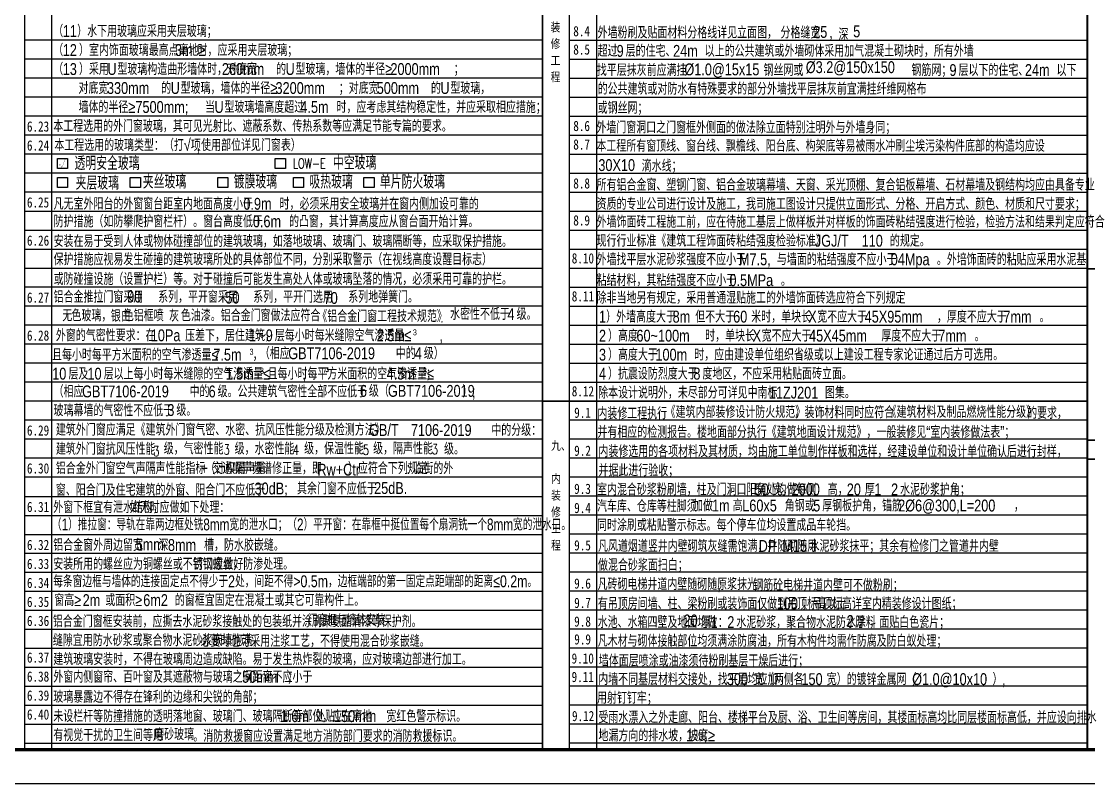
# Model space of a CAD drawing. Extents: x -446699 to 757189, y -606167 to -103070.
# Drawn here: x -428228 to -396736, y -411881 to -389394 of the extents above; entities that cross this region are included whole.
import ezdxf

# ---------------------------------------------------------------- set-up
doc = ezdxf.new("R2010")
doc.units = 0
doc.header["$LTSCALE"] = 1000
doc.header["$MEASUREMENT"] = 0
doc.linetypes.add('CONTINOUS', pattern=[0])
for name, color, linetype in [('PUB_TEXT', 7, 'Continuous'), ('PUB_TITLE', 4, 'Continuous'), ('text', 7, 'Continuous'), ('可选项', 6, 'Continuous'), ('辅助线', 8, 'CONTINOUS')]:
    doc.layers.add(name, color=color, linetype=linetype)
doc.styles.add('-黑体', font='', dxfattribs={"width": 0.8})
doc.styles.add('_HZTXT', font='txt.shx', dxfattribs={"width": 0.8, "bigfont": 'HZTXT.shx'})
doc.styles.add('_TCH_DIM', font='SIMPLEX', dxfattribs={"bigfont": 'GBCBIG'})
doc.styles.add('HZTXT', font='romane.shx', dxfattribs={"width": 0.7, "bigfont": 'hztxt.shx'})
doc.styles.get('-黑体').set_extended_font_data('SimHei')

# ---------------------------------------------------------------- blocks, each defined once
blk = doc.blocks.new('*U57')
at = {"layer": '可选项'}
blk.add_lwpolyline([(436722, 3080), (437022, 3080), (437022, 2780), (436722, 2780)], close=True, dxfattribs=at)

msp = doc.modelspace()

# ---------------------------------------------------------------- linework, layer by layer
msp.add_lwpolyline([(-363599.4, -353480.6), (-444199.4, -353480.6), (-444199.4, -410880.6), (-363599.4, -410880.6)], close=True)
at = {"layer": 'PUB_TITLE'}
msp.add_lwpolyline([(-446699.4, -411880.6), (-362599.4, -411880.6), (-362599.4, -352480.6), (-446699.4, -352480.6)], close=True, dxfattribs=at)
msp.add_lwpolyline([(-446699.4, -411880.6), (-362599.4, -411880.6), (-362599.4, -352480.6), (-446699.4, -352480.6)], close=True, dxfattribs=at)
at = {"layer": 'PUB_TITLE', "const_width": 100}
msp.add_lwpolyline([(-444199.4, -410880.6), (-363599.4, -410880.6), (-363599.4, -353480.6), (-444199.4, -353480.6)], close=True, dxfattribs=at)
msp.add_lwpolyline([(-444199.4, -410880.6), (-363599.4, -410880.6), (-363599.4, -353480.6), (-444199.4, -353480.6)], close=True, dxfattribs=at)
at = {"layer": '可选项', "const_width": 6}
msp.add_lwpolyline([(-427114.5, -393660), (-427087, -393596.4), (-427034.3, -393711.3), (-426932.7, -393454.9)], dxfattribs=at)
at = {"layer": '辅助线'}
for p, q in [((-428124.4, -410880.6), (-428124.4, -354640.6)), ((-427324.4, -410880.6), (-427324.4, -354640.6)), ((-412049.4, -410897), (-412049.4, -354657)), ((-411249.4, -410880.6), (-411249.4, -354640.6)), ((-428124.4, -389937), (-412849.4, -389937)), ((-412049.4, -389953.4), (-396774.4, -389953.4)), ((-428124.4, -390497), (-412849.4, -390497)), ((-412049.4, -390513.4), (-396774.4, -390513.4)), ((-428124.4, -391057), (-412849.4, -391057)), ((-412049.4, -391073.4), (-396774.4, -391073.4)), ((-428124.4, -391617), (-412849.4, -391617)), ((-412049.4, -391633.4), (-396774.4, -391633.4)), ((-428124.4, -392177), (-412849.4, -392177)), ((-412049.4, -392193.4), (-396774.4, -392193.4)), ((-428124.4, -392737), (-412849.4, -392737)), ((-412049.4, -392753.4), (-396774.4, -392753.4)), ((-428124.4, -393303.5), (-412849.4, -393303.5)), ((-412049.4, -393313.4), (-396774.4, -393313.4)), ((-428124.4, -393863.5), (-412849.4, -393863.5)), ((-412049.4, -393873.4), (-396774.4, -393873.4)), ((-428124.4, -394423.5), (-412849.4, -394423.5)), ((-412049.4, -394433.4), (-396774.4, -394433.4)), ((-428124.4, -394989.9), (-412849.4, -394989.9)), ((-412049.4, -394993.4), (-396774.4, -394993.4)), ((-428124.4, -395549.9), (-412849.4, -395549.9)), ((-412049.4, -395553.4), (-396774.4, -395553.4)), ((-428124.4, -396109.9), (-412849.4, -396109.9)), ((-412049.4, -396113.4), (-396774.4, -396113.4)), ((-428124.4, -396669.9), (-412849.4, -396669.9)), ((-412049.4, -396673.4), (-396774.4, -396673.4)), ((-428124.4, -397229.9), (-412849.4, -397229.9)), ((-412049.4, -397233.4), (-396774.4, -397233.4)), ((-428124.4, -397789.9), (-412849.4, -397789.9)), ((-412049.4, -397793.4), (-396774.4, -397793.4)), ((-428124.4, -398349.9), (-412849.4, -398349.9)), ((-412049.4, -398353.4), (-396774.4, -398353.4)), ((-428124.4, -398909.9), (-412849.4, -398909.9)), ((-412049.4, -398913.4), (-396774.4, -398913.4)), ((-428124.4, -399469.9), (-412849.4, -399469.9)), ((-412049.4, -399473.4), (-396774.4, -399473.4)), ((-428124.4, -400029.9), (-412849.4, -400029.9)), ((-412049.4, -400033.4), (-396774.4, -400033.4)), ((-428124.4, -400589.9), (-412849.4, -400589.9)), ((-412049.4, -400593.4), (-396774.4, -400593.4)), ((-412049.4, -400593.4), (-396774.4, -400593.4)), ((-428124.4, -401149.9), (-412849.4, -401149.9)), ((-412049.4, -401153.4), (-401599.4, -401153.4)), ((-412049.4, -401153.4), (-396774.4, -401153.4)), ((-428124.4, -401709.9), (-412849.4, -401709.9)), ((-412049.4, -401713.4), (-401599.4, -401713.4)), ((-412049.4, -401713.4), (-396774.4, -401713.4)), ((-428124.4, -402269.9), (-412849.4, -402269.9)), ((-412049.4, -402273.4), (-401599.4, -402273.4)), ((-412049.4, -402273.4), (-396774.4, -402273.4)), ((-428124.4, -402829.9), (-412849.4, -402829.9)), ((-412049.4, -402833.4), (-401599.4, -402833.4)), ((-412049.4, -402833.4), (-396774.4, -402833.4)), ((-428124.4, -403406.3), (-412849.4, -403406.3)), ((-412049.4, -403393.4), (-396774.4, -403393.4)), ((-428124.4, -403966.3), (-412849.4, -403966.3)), ((-412049.4, -403953.4), (-396774.4, -403953.4)), ((-428124.4, -404526.3), (-412849.4, -404526.3)), ((-412049.4, -404513.4), (-396774.4, -404513.4)), ((-428124.4, -405086.3), (-412849.4, -405086.3)), ((-412049.4, -405073.4), (-396774.4, -405073.4)), ((-428124.4, -405646.3), (-412849.4, -405646.3)), ((-412049.4, -405633.4), (-396774.4, -405633.4)), ((-428124.4, -406206.3), (-412849.4, -406206.3)), ((-412049.4, -406193.4), (-396774.4, -406193.4)), ((-428124.4, -406766.3), (-412849.4, -406766.3)), ((-412049.4, -406753.4), (-396774.4, -406753.4)), ((-428124.4, -407326.3), (-412849.4, -407326.3)), ((-412049.4, -407313.4), (-396774.4, -407313.4)), ((-428124.4, -407886.3), (-412849.4, -407886.3)), ((-412049.4, -407873.4), (-396774.4, -407873.4)), ((-428124.4, -408446.3), (-412849.4, -408446.3)), ((-412049.4, -408433.4), (-396774.4, -408433.4)), ((-428124.4, -409006.3), (-412849.4, -409006.3)), ((-412049.4, -408993.4), (-396774.4, -408993.4)), ((-428124.4, -409566.3), (-412849.4, -409566.3)), ((-412049.4, -409553.4), (-396774.4, -409553.4)), ((-428124.4, -410126.3), (-412849.4, -410126.3)), ((-412049.4, -410113.4), (-396774.4, -410113.4)), ((-428124.4, -410686.3), (-412849.4, -410686.3)), ((-412049.4, -410673.4), (-396774.4, -410673.4))]:
    msp.add_line(p, q, dxfattribs=at)
at = {"layer": '辅助线', "const_width": 50}
for points in [[(-412849.4, -354640.6), (-412849.4, -410880.6)], [(-396774.4, -354640.6), (-396774.4, -410880.6)], [(-396774.4, -396689.8), (-380699.4, -396689.8)], [(-412849.4, -400593.4), (-396774.4, -400593.4)], [(-396774.4, -401746.2), (-380699.4, -401746.2)], [(-396774.4, -402306.2), (-380699.4, -402306.2)]]:
    msp.add_lwpolyline(points, dxfattribs=at)

# ---------------------------------------------------------------- block references
at = {"layer": '可选项'}
for p in [(-863888.2, -396517.9), (-857459.1, -396517.9), (-863888.2, -397077.9), (-861737.2, -397077.9), (-859154.4, -397077.9), (-856920.4, -397077.9), (-854840.9, -397077.9)]:
    msp.add_blockref('*U57', p, dxfattribs=at)

# ---------------------------------------------------------------- texts
at = {"color": 4}
for s, height, style, width, p in [('25', 350, 'HZTXT', 0.8, (-404865, -389881.5)), ('5', 350, 'HZTXT', 0.8, (-403683.6, -389864.7)), ('%%c1.0@15x15', 350, 'HZTXT', 0.8, (-408663.6, -390986.4)), ('%%c3.2@150x150', 350, 'HZTXT', 0.8, (-405081.8, -390920.9)), ('30X10', 350, 'HZTXT', 0.8, (-411203, -393808.8)), ('90', 350, 'HZTXT', 0.8, (-425104.6, -397688.6)), ('50', 350, 'HZTXT', 0.8, (-422207, -397718.8)), ('70', 350, 'HZTXT', 0.8, (-419308, -397728.7)), ('无', 350, 'HZTXT', 0.8, (-427019.2, -398243.8)), ('银白', 350, 'HZTXT', 0.8, (-425588.7, -398255.8)), ('灰', 350, 'HZTXT', 0.8, (-423868.4, -398253.4)), ('4', 350, 'HZTXT', 0.8, (-413884.1, -398205.7)), ('（相应', 350, 'HZTXT', 0.8, (-421192.7, -399360.5)), ('GBT7106-2019', 350, 'HZTXT', 0.8, (-420352.7, -399360.5)), ('中的', 350, 'HZTXT', 0.8, (-417179.3, -399360.5)), ('级）', 350, 'HZTXT', 0.8, (-416352.7, -399360.5)), ('4', 350, 'HZTXT', 0.8, (-416619.3, -399360.5)), ('（相应', 350, 'HZTXT', 0.8, (-427276.7, -400485.8)), ('GBT7106-2019', 350, 'HZTXT', 0.8, (-426436.7, -400485.8)), ('中的', 350, 'HZTXT', 0.8, (-423263.4, -400485.8)), ('6', 350, 'HZTXT', 0.8, (-422703.4, -400485.8)), ('级。公共建筑气密性全部不应低于', 350, 'HZTXT', 0.8, (-422436.7, -400485.8)), ('6', 350, 'HZTXT', 0.8, (-418238.4, -400469.6)), ('级（', 350, 'HZTXT', 0.8, (-417971.7, -400469.6)), ('GBT7106-2019', 350, 'HZTXT', 0.8, (-417411.7, -400469.6)), ('）', 350, 'HZTXT', 0.8, (-415212.5, -400485.8)), (';', 350, 'HZTXT', 0.8, (-414932.5, -400485.8)), ('玻璃幕墙的气密性不应低于', 350, 'HZTXT', 0.8, (-427276.7, -401045.8)), ('3', 350, 'HZTXT', 0.8, (-423919.7, -401033.6)), ('级。', 350, 'HZTXT', 0.8, (-423653.1, -401033.6)), ('《建筑内部装修设计防火规范》', 350, 'HZTXT', 0.8, (-409217.7, -401092.5)), ('《建筑材料及制品燃烧性能分级》', 350, 'HZTXT', 0.8, (-402696.7, -401090.4)), ('3', 297.5, '_TCH_DIM', 0.705882, (-424331.3, -402223.3)), ('3', 297.5, '_TCH_DIM', 0.705882, (-422256.8, -402174.7)), ('4', 297.5, '_TCH_DIM', 0.705882, (-420213.1, -402184.9)), ('5', 297.5, '_TCH_DIM', 0.705882, (-418149.5, -402184.9)), ('3', 297.5, '_TCH_DIM', 0.705882, (-416116.4, -402166)), ('加做', 350, 'HZTXT', 0.8, (-408410.1, -403851.6)), ('1m', 350, 'HZTXT', 0.8, (-407850.1, -403851.6)), ('高', 350, 'HZTXT', 0.8, (-407236.8, -403851.6)), ('L60x5', 350, 'HZTXT', 0.8, (-406956.8, -403851.6)), ('角钢或', 350, 'HZTXT', 0.8, (-405703.4, -403851.6)), ('5', 350, 'HZTXT', 0.8, (-404863.4, -403851.6)), ('厚钢板护角，锚筋', 350, 'HZTXT', 0.8, (-404596.8, -403851.6)), ('2%%C6@300,L=200', 350, 'HZTXT', 0.8, (-402356.8, -403851.6)), ('，', 350, 'HZTXT', 0.8, (-398943.4, -403851.6)), ('20', 350, 'HZTXT', 0.8, (-408687.7, -407241.6)), ('2', 350, 'HZTXT', 0.8, (-403876, -407257.6)), ('磨砂玻璃', 350, 'HZTXT', 0.8, (-424308.6, -410599.4))]:
    msp.add_text(s, height=height, dxfattribs=dict(at, style=style, width=width)).set_placement(p)
at = {"layer": 'PUB_TEXT', "style": 'HZTXT'}
for s, height, width, p in [('（', 350, 0.8, (-427287, -389855.8)), ('11', 350, 0.8, (-427007, -389855.8)), ('）水下用玻璃应采用夹层玻璃；', 350, 0.8, (-426580.3, -389855.8)), ('外墙粉刷及贴面材料分格线详见立面图， 分格缝宽 ', 350, 0.8, (-411223.7, -389899.1)), ('，深', 350, 0.8, (-404411.9, -389953.4)), ('（', 350, 0.8, (-427287, -390415.8)), ('12', 350, 0.8, (-427007, -390415.8)), ('）室内饰面玻璃最高点离地≥', 350, 0.8, (-426527, -390415.8)), ('3m', 350, 0.8, (-423694.7, -390415.8)), ('时，应采用夹层玻璃；', 350, 0.8, (-423028.1, -390415.8)), ('超过', 350, 0.8, (-411223.7, -390439.3)), ('9', 350, 0.8, (-410663.7, -390439.3)), ('层的住宅、', 350, 0.8, (-410397, -390439.3)), ('24m', 350, 0.8, (-408997, -390439.3)), ('以上的公共建筑或外墙砌体采用加气混凝土砌块时，所有外墙', 350, 0.8, (-408063.7, -390439.3)), ('（', 350, 0.8, (-427287, -390975.8)), ('13', 350, 0.8, (-427007, -390975.8)), ('）采用', 350, 0.8, (-426527, -390975.8)), ('U', 350, 0.8, (-425687, -390975.8)), ('型玻璃构造曲形墙体时，对底宽', 350, 0.8, (-425393.6, -390975.8)), ('260mm', 350, 0.8, (-422311.6, -390975.8)), ('的', 350, 0.8, (-420711.6, -390975.8)), ('U', 350, 0.8, (-420431.6, -390975.8)), ('型玻璃，墙体的半径≥', 350, 0.8, (-420138.3, -390975.8)), ('2000mm', 350, 0.8, (-417338.3, -390975.8)), ('；', 350, 0.8, (-415471.6, -390975.8)), ('找平层抹灰前应满挂', 350, 0.8, (-411246.8, -391004.9)), ('钢丝网或', 350, 0.8, (-406328.1, -391004.9)), ('钢筋网；', 350, 0.8, (-401962.7, -391004.9)), ('9', 350, 0.8, (-400842.7, -391004.9)), ('层以下的住宅、', 350, 0.8, (-400576, -391004.9)), ('24m', 350, 0.8, (-398616, -391004.9)), ('以下', 350, 0.8, (-397682.7, -391004.9)), ('对底宽', 350, 0.8, (-426541.8, -391535.8)), ('330mm', 350, 0.8, (-425701.8, -391535.8)), ('的', 350, 0.8, (-424101.8, -391535.8)), ('U', 350, 0.8, (-423821.8, -391535.8)), ('型玻璃，墙体的半径≥', 350, 0.8, (-423528.5, -391535.8)), ('3200mm', 350, 0.8, (-420728.5, -391535.8)), ('；对底宽', 350, 0.8, (-418861.8, -391535.8)), ('500mm', 350, 0.8, (-417741.8, -391535.8)), ('的', 350, 0.8, (-416141.8, -391535.8)), ('U', 350, 0.8, (-415861.8, -391535.8)), ('型玻璃，', 350, 0.8, (-415568.5, -391535.8)), ('的公共建筑或对防水有特殊要求的部分外墙找平层抹灰前宜满挂纤维网格布', 350, 0.8, (-411223.7, -391559.3)), ('墙体的半径≥', 350, 0.8, (-426541.8, -392095.8)), ('7500mm;', 350, 0.8, (-424861.8, -392095.8)), ('当', 350, 0.8, (-422808.5, -392095.8)), ('U', 350, 0.8, (-422528.5, -392095.8)), ('型玻璃墙高度超过', 350, 0.8, (-422235.1, -392095.8)), ('4.5m', 350, 0.8, (-419995.1, -392095.8)), ('时，应考虑其结构稳定性，并应采取相应措施；', 350, 0.8, (-418928.5, -392095.8)), ('或钢丝网；', 350, 0.8, (-411223.7, -392119.3)), ('本工程选用的外门窗玻璃，其可见光射比、遮蔽系数、传热系数等应满足节能专篇的要求。', 350, 0.8, (-427287, -392655.8)), ('外墙门窗洞口之门窗框外侧面的做法除立面特别注明外与外墙身同；', 350, 0.8, (-411260.7, -392695.4)), ('本工程选用的玻璃类型：（打√项', 350, 0.8, (-427256.1, -393218.9)), ('使用部位详见门窗表）', 350, 0.8, (-422922.8, -393218.9)), ('本工程所有窗顶线、窗台线、飘檐线、阳台底、构架底等易被雨水冲刷尘埃污染构件底部的构造均应设', 350, 0.8, (-411260.7, -393241.2)), (',', 350, 0.8, (-423056.1, -393218.9)), ('滴水线；', 350, 0.8, (-409922.4, -393829.4)), ('所有铝合金窗、塑钢门窗、铝合金玻璃幕墙、天窗、采光顶棚、复合铝板幕墙、石材幕墙及钢结构均应由具备专业', 350, 0.8, (-411254.7, -394389.6)), ('凡无室外阳台的外窗窗台距室内地面高度小于', 350, 0.8, (-427276.1, -394949.9)), ('0.9m', 350, 0.8, (-421676.1, -394949.9)), ('时，必须采用安全玻璃并在窗内侧加设可靠的', 350, 0.8, (-420609.4, -394949.9)), ('资质的专业公司进行设计及施工，我司施工图设计只提供立面形式、分格、开启方式、颜色、材质和尺寸要求；', 350, 0.8, (-411254.7, -394952.6)), ('防护措施（如防攀爬护窗栏杆）。窗台高度低于', 350, 0.8, (-427276.1, -395468.9)), ('0.6m', 350, 0.8, (-421396.1, -395468.9)), ('的凸窗，其计算高度应从窗台面开始计算。', 350, 0.8, (-420329.4, -395468.9)), ('外墙饰面砖工程施工前，应在待施工基层上做样板并对样板的饰面砖粘结强度进行检验，检验方法和结果判定应符合', 350, 0.8, (-411254.7, -395480.7)), ('安装在易于受到人体或物体碰撞部位的建筑玻璃，如落地玻璃、玻璃门、玻璃隔断等，应采取保护措施。', 350, 0.8, (-427276.1, -396054.1)), ('现行行业标准《建筑工程饰面砖粘结强度检验标准》', 350, 0.8, (-411254.7, -396040.6)), ('JGJ/T', 350, 0.8, (-404814.7, -396040.6)), ('110', 350, 0.8, (-403433.6, -396040.6)), ('的规定。', 350, 0.8, (-402599.2, -396040.6)), ('保护措施应视易发生碰撞的建筑玻璃所处的具体部位不同，分别采取警示（在视线高度设醒目标志）', 350, 0.8, (-427276.1, -396588.5)), ('外墙找平层水泥砂浆强度不应小于', 350, 0.8, (-411254.7, -396588.6)), ('M7.5,', 350, 0.8, (-407054.7, -396588.6)), ('与墙面的粘结强度不应小于', 350, 0.8, (-405934.7, -396588.6)), ('04Mpa', 350, 0.8, (-402574.7, -396588.6)), ('。外培饰面砖的粘贴应采用水泥基', 350, 0.8, (-401214.7, -396588.6)), ('或防碰撞设施（设置护栏）等。对于碰撞后可能发生高处人体或玻璃坠落的情况，必须采用可靠的护栏。', 350, 0.8, (-427276.1, -397168.5)), ('粘结材料，其粘结强度不应小于', 350, 0.8, (-411254.7, -397203.7)), ('0.5MPa', 350, 0.8, (-407334.7, -397203.7)), ('。', 350, 0.8, (-405814.7, -397203.7)), ('铝合金推拉门窗采用', 350, 0.8, (-427276.1, -397695.7)), ('系列，平开窗采用', 350, 0.8, (-424191.7, -397695.7)), ('系列，平开门选用', 350, 0.8, (-421387.2, -397695.7)), ('系列地弹簧门。', 350, 0.8, (-418582.8, -397695.7)), ('除非当地另有规定，采用普通湿贴施工的外墙饰面砖选应符合下列规定', 350, 0.8, (-411254.7, -397720.7)), (':', 350, 0.8, (-402574.7, -397720.7)), ('色玻璃，', 350, 0.8, (-426748.5, -398243)), ('色铝框喷', 350, 0.8, (-425205.2, -398243)), ('色油漆。铝合金门窗做法应符合', 350, 0.8, (-423520.8, -398243)), ('水密性不低于', 350, 0.8, (-415577, -398202.2)), ('级。', 350, 0.8, (-413614.7, -398202.2)), ('1', 350, 0.8, (-411184.8, -398280.7)), ('）外墙高度大于', 350, 0.8, (-410971.5, -398280.7)), ('8m', 350, 0.8, (-409011.5, -398280.7)), ('但不大于', 350, 0.8, (-408344.8, -398280.7)), ('60', 350, 0.8, (-407224.8, -398280.7)), ('米时，单块长', 350, 0.8, (-406691.5, -398280.7)), ('X', 350, 0.8, (-405011.5, -398280.7)), ('宽不应大于', 350, 0.8, (-404744.8, -398280.7)), ('45X95mm', 350, 0.8, (-403344.8, -398280.7)), ('，厚度不应大于', 350, 0.8, (-401211.5, -398280.7)), ('7mm', 350, 0.8, (-399251.5, -398280.7)), ('。', 350, 0.8, (-398184.8, -398280.7)), ('外窗的气密性要求：在', 350, 0.8, (-427208.8, -398830.8)), ('10Pa', 350, 0.8, (-424408.8, -398830.8)), ('压差下，居住建筑，', 350, 0.8, (-423395.5, -398830.8)), ('1', 350, 0.8, (-421510, -398830.8)), ('～', 350, 0.8, (-421296.7, -398830.8)), ('9', 350, 0.8, (-421016.7, -398830.8)), ('层每小时每米缝隙空气渗透量≤', 350, 0.8, (-420750, -398830.8)), ('2.5m', 350, 0.8, (-417743.5, -398830.8)), ('3', 175, 0.8, (-416676.9, -398655.8)), ('2', 350, 0.8, (-411184.8, -398840.7)), ('）高度', 350, 0.8, (-410918.2, -398840.7)), ('60~100m', 350, 0.8, (-410078.2, -398840.7)), ('时，单块长', 350, 0.8, (-408051.5, -398840.7)), ('X', 350, 0.8, (-406651.5, -398840.7)), ('宽不应大于', 350, 0.8, (-406384.8, -398840.7)), ('45X45mm', 350, 0.8, (-404984.8, -398840.7)), ('厚度不应大于', 350, 0.8, (-402851.5, -398840.7)), ('7mm', 350, 0.8, (-401171.5, -398840.7)), (',', 350, 0.8, (-415892.1, -398830.8)), ('）高度大于', 350, 0.8, (-410918.2, -399400.7)), ('。', 350, 0.8, (-400104.8, -398840.7)), ('且每小时每平方米面积的空气渗透量≤', 350, 0.8, (-427323, -399402.6)), ('7.5m', 350, 0.8, (-422563, -399402.6)), ('3', 175, 0.8, (-421496.4, -399227.6)), ('，', 350, 0.8, (-421403, -399402.6)), ('3', 350, 0.8, (-411184.8, -399400.7)), ('100m', 350, 0.8, (-409518.2, -399400.7)), ('时，应由建设单位组织省级或以上建设工程专家论证通过后方可选用。', 350, 0.8, (-408371.5, -399400.7)), ('10', 350, 0.8, (-427317.5, -399962.6)), ('层及', 350, 0.8, (-426837.5, -399962.6)), ('10', 350, 0.8, (-426277.5, -399962.6)), ('层以上每小时每米缝隙的空气渗透量≤', 350, 0.8, (-425797.5, -399962.6)), ('1.5m', 350, 0.8, (-422201.6, -399962.6)), ('3', 175, 0.8, (-421188.3, -399787.6)), ('且每小时每平方米面积的空气渗透量≤', 350, 0.8, (-420961.6, -399962.6)), ('4.5m', 350, 0.8, (-417447.7, -399962.6)), ('3', 175, 0.8, (-416381.1, -399787.6)), ('4', 350, 0.8, (-411184.8, -399960.7)), ('）抗震设防烈度大于', 350, 0.8, (-410918.2, -399960.7)), ('8', 350, 0.8, (-408398.2, -399960.7)), ('度地区，不应采用粘贴面砖立面。', 350, 0.8, (-408131.5, -399960.7)), (',', 350, 0.8, (-419930.8, -399962.6)), ('；', 350, 0.8, (-416287.7, -399962.6)), ('除本设计说明外，未尽部分可详见中南标', 350, 0.8, (-411209.4, -400520.7)), ('11ZJ201', 350, 0.8, (-406169.4, -400520.7)), ('图集。', 350, 0.8, (-404516.1, -400520.7)), ('内装修工程执行', 350, 0.8, (-411230.7, -401131.6)), ('，装饰材料同时应符合', 350, 0.8, (-405413.9, -401100.9)), ('的要求，', 350, 0.8, (-398551.2, -401120.6)), ('建筑外门窗应满足《建筑外门窗气密、水密、抗风压性能分级及检测方法》', 350, 0.8, (-427208.8, -401614)), ('GB/T', 350, 0.8, (-417968.7, -401624.5)), ('7106-2019', 350, 0.8, (-416734.3, -401624.5)), ('中的分级：', 350, 0.8, (-414361, -401624.5)), ('并有相应的检测报告。楼地面部分执行《建筑地面设计规范》，一般装修见“室内装修做法表”；', 350, 0.8, (-411230.7, -401682.1)), ('建筑外门窗抗风压性能', 350, 0.8, (-427208.8, -402180.5)), ('级，气密性能', 350, 0.8, (-424027.3, -402168.2)), ('级，水密性能', 350, 0.8, (-421934.4, -402172.3)), ('级，保温性能', 350, 0.8, (-419884, -402165.7)), ('级，隔声性能', 350, 0.8, (-417848.8, -402165.7)), ('级。', 350, 0.8, (-415755.3, -402178.9)), ('内装修选用的各项材料及其材质，均由施工单位制作样板和选样，经建设单位和设计单位确认后进行封样，', 350, 0.8, (-411200.3, -402252.4)), ('铝合金外门窗空气声隔声性能指标（计权隔声量', 350, 0.8, (-427208.8, -402750.8)), ('+', 350, 0.8, (-422939.1, -402750.8)), ('交通噪声频谱修正量，即', 350, 0.8, (-422592.4, -402750.8)), ('Rw+Ctr', 350, 0.8, (-419493.6, -402792.1)), ('）应符合下列规定', 350, 0.8, (-418590.1, -402750.8)), ('临街的外', 350, 0.8, (-416660.2, -402750.8)), ('并据此进行验收；', 350, 0.8, (-411200.3, -402813.7)), (':', 350, 0.8, (-416860.2, -402750.8)), ('窗、阳合门及住宅建筑的外窗、阳合门不应低于', 350, 0.8, (-427208.8, -403390.4)), ('30dB;', 350, 0.8, (-421347.1, -403349.4)), ('其余门窗不应低于', 350, 0.8, (-420093.8, -403349.4)), ('25dB.', 350, 0.8, (-417819.2, -403336.3)), ('室内混合砂浆粉刷墙，柱及门洞口阳角处均做每侧', 350, 0.8, (-411241.3, -403376.1)), ('50', 350, 0.8, (-406593, -403376.1)), ('宽，', 350, 0.8, (-406059.7, -403376.1)), ('2000', 350, 0.8, (-405499.7, -403376.1)), ('高，', 350, 0.8, (-404433, -403376.1)), ('20', 350, 0.8, (-403873, -403376.1)), ('厚', 350, 0.8, (-403339.7, -403376.1)), ('1', 350, 0.8, (-403059.7, -403376.1)), ('2', 350, 0.8, (-402566.4, -403376.1)), ('水泥砂浆护角；', 350, 0.8, (-402299.7, -403376.1)), ('：', 350, 0.8, (-401334.6, -403376.1)), ('外窗下框宜有泄水结构，', 350, 0.8, (-427286.9, -403900.1)), ('如无时应做如下处理：', 350, 0.8, (-425031.4, -403900.1)), ('汽车库、仓库等柱脚须', 350, 0.8, (-411241.3, -403865.7)), ('（1）推拉窗：导轨在靠两边框处铣8mm宽的泄水口；（2）平开窗：在靠框中挺位置每个扇洞铣一个8mm宽的泄水口。  ', 350, 0.74, (-427324.4, -404410.2)), ('同时涂刷或粘贴警示标志。每个停车位均设置成品车轮挡。', 350, 0.8, (-411241.3, -404425.9)), ('铝合金窗外周边留宽', 350, 0.8, (-427286.9, -405015.7)), ('5mm', 350, 0.8, (-424855.2, -404999.1)), ('深', 350, 0.8, (-424183.2, -405015.7)), ('8mm', 350, 0.8, (-423903.2, -405015.7)), ('槽，防水胶嵌缝。', 350, 0.8, (-422836.5, -405015.7)), ('凡风道烟道竖井内壁砌筑灰缝需饱满，并随砌随用', 350, 0.8, (-411213.3, -405044.1)), ('水泥砂浆抹平；其余有检修门之管道井内壁', 350, 0.8, (-404971.9, -405044.1)), ('DP', 350, 0.8, (-406473, -405044.1)), ('M15', 350, 0.8, (-405771.9, -405044.1)), ('安装所用的螺丝应为铜螺丝或不锈钢螺丝，', 350, 0.8, (-427286.9, -405575.7)), ('钉口应做好防渗处理。', 350, 0.8, (-423148.8, -405575.7)), ('做混合砂浆面扫白；', 350, 0.8, (-411213.3, -405604.1)), ('每条窗边框与墙体的连接固定点不得少于2处，间距不得>0.5m，边框端部的第一固定点距端部的距离≤0.2m。', 350, 0.78, (-427286.9, -406086.1)), ('凡砖砌电梯井道内壁随砌随原浆抹光', 350, 0.8, (-411225.3, -406169.5)), ('钢筋砼电梯井道内壁可不做粉刷；', 350, 0.8, (-406631.5, -406198.3)), (',', 350, 0.8, (-407691.7, -406169.5)), ('窗高≥', 350, 0.8, (-427258.3, -406642.2)), ('2m', 350, 0.8, (-426418.3, -406642.2)), ('或面积≥', 350, 0.8, (-425751.7, -406642.2)), ('6m2', 350, 0.8, (-424631.7, -406642.2)), ('的窗框宜固定在混凝土或其它可靠构件上。', 350, 0.8, (-423698.3, -406642.2)), ('有吊顶房间墙、柱、梁粉刷或装饰面仅做到吊顶标高以上', 350, 0.8, (-411218.3, -406741.6)), ('100', 350, 0.8, (-405936.9, -406741.6)), ('，吊顶标高详室内精装修设计图纸；', 350, 0.8, (-405190.3, -406741.6)), ('铝合金门窗框安装前，应撕去水泥砂浆接触处的包装纸并涂刷聚氨酯清漆等保护剂。', 350, 0.8, (-427296.9, -407265.8)), ('水池、水箱四壁及地面均做', 350, 0.8, (-411222.3, -407290.5)), ('厚', 350, 0.8, (-408170.9, -407290.5)), ('1', 350, 0.8, (-407890.9, -407290.5)), ('：', 350, 0.8, (-407677.6, -407290.5)), ('2', 350, 0.8, (-407397.6, -407290.5)), ('水泥砂浆，聚合物水泥防水涂料', 350, 0.8, (-407130.9, -407290.5)), ('厚', 350, 0.8, (-403627.2, -407290.5)), ('，面贴白色瓷片；', 350, 0.8, (-403206.1, -407290.5)), ('缝隙宜用防水砂浆或聚合物水泥砂浆嵌填饱满，', 350, 0.8, (-427296.9, -407825.8)), ('必要时也可采用注浆工艺，不得使用混合砂浆嵌缝。', 350, 0.8, (-422941.7, -407846.7)), ('凡木材与砌体接触部位均须满涂防腐油，所有木构件均需作防腐及防白蚁处理；', 350, 0.8, (-411222.3, -407843.1)), ('建筑玻璃安装时，不得在玻璃周边造成缺陷。易于发生热炸裂的玻璃，应对玻璃边部进行加工。', 350, 0.8, (-427284.9, -408384.1)), ('墙体面层喷涂或油漆须待粉刷基层干燥后进行；', 350, 0.8, (-411188.3, -408426.5)), ('外窗内侧窗帘、百叶窗及其遮蔽物与玻璃之间距离不应小于', 350, 0.8, (-427284.9, -408904.9)), ('50mm', 350, 0.8, (-421713.1, -408904.9)), ('；', 350, 0.8, (-420379.8, -408904.9)), ('内墙不同基层材料交接处，找平层均应加', 350, 0.8, (-411207.3, -408972.5)), ('300', 350, 0.8, (-407410.7, -408972.5)), ('宽（两侧各', 350, 0.8, (-406610.7, -408972.5)), ('150', 350, 0.8, (-405210.7, -408972.5)), ('宽）的镀锌金属网（', 350, 0.8, (-404464.1, -408972.5)), ('%%c1.0@10x10', 350, 0.8, (-401944.1, -408972.5)), ('）', 350, 0.8, (-399570.7, -408972.5)), (',', 350, 0.8, (-399290.7, -408972.5)), ('玻璃暴露边不得存在锋利的边缘和尖锐的角部；', 350, 0.8, (-427284.9, -409494.9)), ('用射钉钉牢；', 350, 0.8, (-411241.3, -409525.5)), ('未设栏杆等防撞措施的透明落地窗、玻璃门、玻璃隔断等部位，应在离地', 350, 0.8, (-427284.9, -410064.1)), ('1.6m', 350, 0.8, (-420576.5, -410064.1)), ('处贴', 350, 0.8, (-419563.1, -410064.1)), ('150mm', 350, 0.8, (-419003.1, -410064.1)), ('宽红色警示标识。', 350, 0.8, (-417456.5, -410064.1)), ('受雨水漂入之外走廊、阳台、楼梯平台及厨、浴、卫生间等房间，其楼面标高均比同层楼面标高低，并应设向排水', 350, 0.8, (-411199.9, -410099)), ('有视觉干扰的卫生间等用', 350, 0.8, (-427284.9, -410624.1)), ('。消防救援窗应设置满足地方消防部门要求的消防救援标识。', 350, 0.8, (-423153.7, -410649.1)), ('地漏方向的排水坡，坡度≥', 350, 0.8, (-411199.9, -410633.6)), ('1', 350, 0.8, (-408612, -410633.6)), ('％；', 350, 0.8, (-408398.7, -410633.6))]:
    msp.add_text(s, height=height, dxfattribs=dict(at, width=width)).set_placement(p)
at = {"layer": 'text', "width": 0.8}
for s, height, style, p in [('装', 262.9, '-黑体', (-412611.9, -389695.5)), ('8.4', 301.69, '-黑体', (-411943.2, -389833.4)), ('修', 262.9, '-黑体', (-412611.9, -390185.5)), ('8.5', 301.69, '-黑体', (-411943.2, -390373.6)), ('工', 262.9, '-黑体', (-412611.9, -390675.5)), ('程', 262.9, '-黑体', (-412611.9, -391165.5)), ('6.23', 301.69, '-黑体', (-428063.6, -392644.8)), ('8.6', 301.69, '-黑体', (-411943.2, -392629.7)), ('6.24', 301.69, '-黑体', (-428063.6, -393204.8)), ('8.7', 301.69, '-黑体', (-411943.2, -393175.5)), ('透明安全玻璃', 400, '_HZTXT', (-426658.9, -393780.6)), ('中空玻璃', 400, '_HZTXT', (-419033.5, -393767.6)), ('夹层玻璃', 400, '_HZTXT', (-426628, -394360.6)), ('夹丝玻璃', 400, '_HZTXT', (-424642.8, -394327.6)), ('镀膜玻璃', 400, '_HZTXT', (-421962.5, -394327.6)), ('吸热玻璃', 400, '_HZTXT', (-419728.5, -394327.6)), ('单片防火玻璃', 400, '_HZTXT', (-417649, -394327.6)), ('8.8', 301.69, '-黑体', (-411943.2, -394323.9)), ('6.25', 301.69, '-黑体', (-428063.6, -394884.8)), ('8.9', 301.69, '-黑体', (-411943.2, -395415)), ('6.26', 301.69, '-黑体', (-428063.6, -396011.3)), ('8.10', 301.69, '-黑体', (-411986.9, -396535)), ('6.27', 301.69, '-黑体', (-428063.6, -397691.3)), ('8.11', 301.69, '-黑体', (-411986.9, -397655)), ('《铝合金门窗工程技术规范》', 350, '_HZTXT', (-419494.3, -398265.1)), ('.', 227.5, '_HZTXT', (-415854.3, -398265.1)), ('6.28', 301.69, '-黑体', (-428063.6, -398811.3)), ('3', 117, '_HZTXT', (-419249, -399730.7)), ('8.12', 301.69, '-黑体', (-411986.9, -400455)), ('9.1', 301.69, '-黑体', (-411915.5, -401088.9)), ('6.29', 301.69, '-黑体', (-428063.6, -401611.3)), ('九、', 262.87, '-黑体', (-412596.6, -402036.4)), ('9.2', 301.69, '-黑体', (-411915.5, -402209.7)), ('6.30', 301.69, '-黑体', (-428063.6, -402731.3)), ('内', 262.9, '-黑体', (-412596.6, -403016.4)), ('9.3', 301.69, '-黑体', (-411915.5, -403333.4)), ('装', 262.9, '-黑体', (-412596.6, -403506.4)), ('6.31', 301.69, '-黑体', (-428063.6, -403867.7)), ('修', 262.9, '-黑体', (-412596.6, -403996.4)), ('9.4', 301.69, '-黑体', (-411915.5, -403898.2)), ('工', 262.9, '-黑体', (-412596.6, -404486.4)), ('6.32', 301.69, '-黑体', (-428063.6, -404987.7)), ('程', 262.9, '-黑体', (-412596.6, -404976.4)), ('9.5', 301.69, '-黑体', (-411915.5, -405001.4)), ('6.33', 301.69, '-黑体', (-428063.6, -405547.7)), ('6.34', 301.69, '-黑体', (-428063.6, -406107.7)), ('9.6', 301.69, '-黑体', (-411915.5, -406126.8)), ('6.35', 301.69, '-黑体', (-428063.6, -406667.7)), ('9.7', 301.69, '-黑体', (-411915.5, -406698.9)), ('门窗框与墙体安装', 340, '_HZTXT', (-419771.5, -407222.6)), ('6.36', 301.69, '-黑体', (-428063.6, -407227.7)), ('9.8', 301.69, '-黑体', (-411915.5, -407247.8)), ('9.9', 301.69, '-黑体', (-411913.7, -407774.4)), ('6.37', 301.69, '-黑体', (-428063.6, -408310.5)), ('9.10', 301.69, '-黑体', (-411992.3, -408337.8)), ('6.38', 301.69, '-黑体', (-428063.6, -408870.5)), ('9.11', 301.69, '-黑体', (-411992.3, -408883.8)), ('6.39', 301.69, '-黑体', (-428063.6, -409430.5)), ('6.40', 301.69, '-黑体', (-428063.6, -409990.5)), ('9.12', 301.69, '-黑体', (-411980.9, -410036.2))]:
    msp.add_text(s, height=height, dxfattribs=dict(at, style=style)).set_placement(p)
at = {"layer": 'text', "color": 4, "style": '_TCH_DIM', "width": 0.705882}
msp.add_text('LOW-E', height=297.5, dxfattribs=at).set_placement((-420218.5, -393733.5))

doc.saveas('drawing.dxf')
